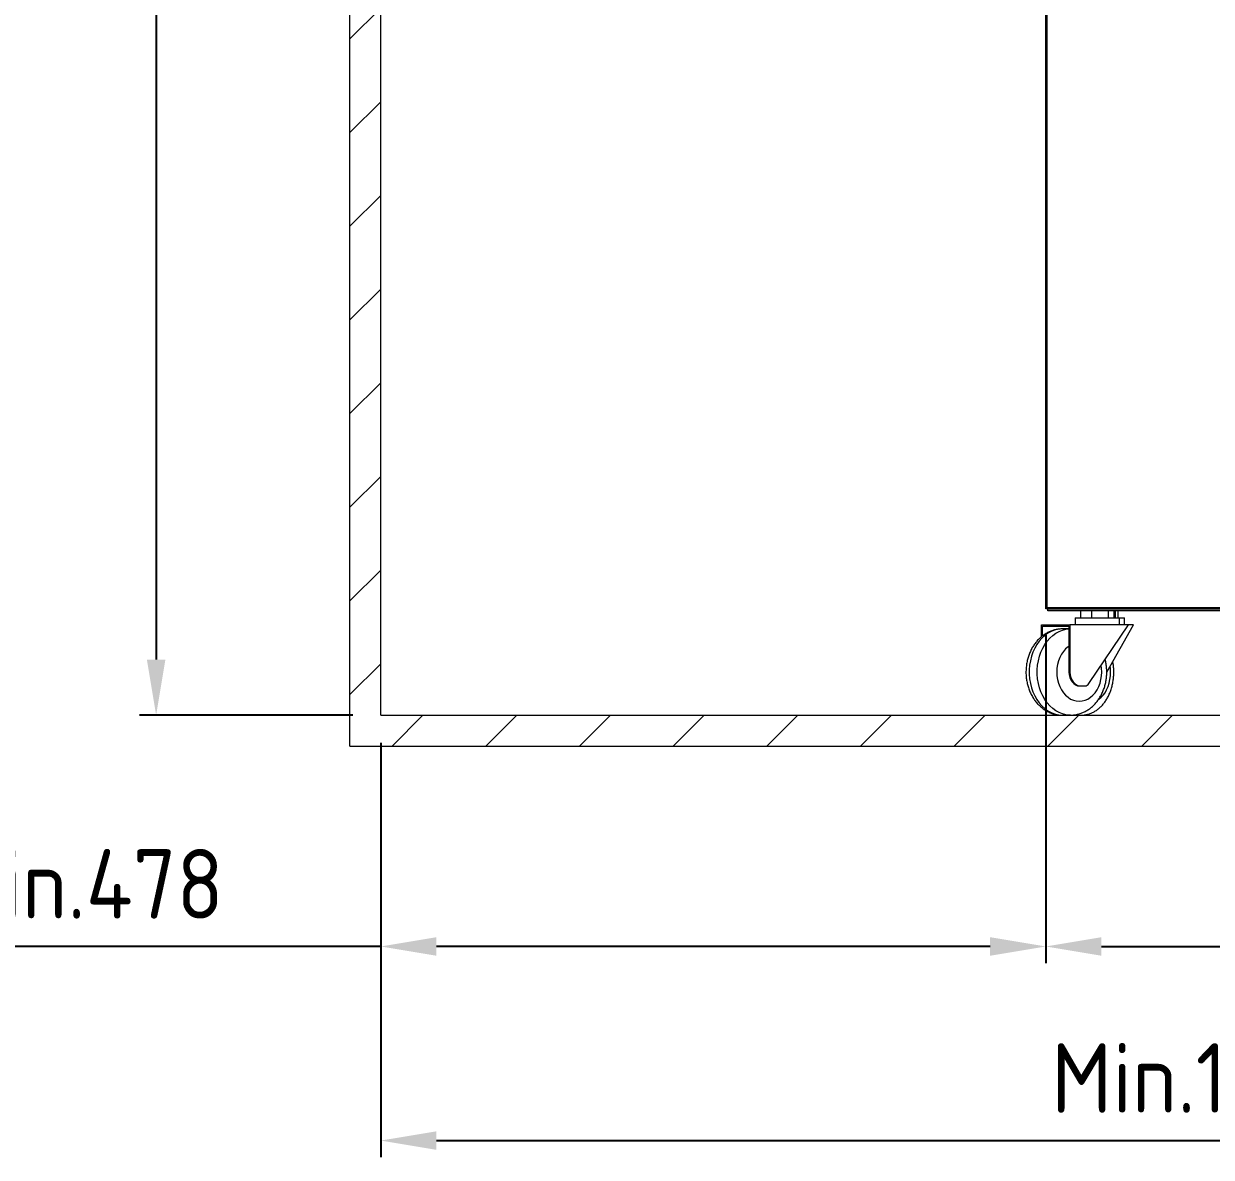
# Model space of a CAD drawing. Header units: millimetres. Extents: x 0 to 5860, y 0 to 4120.
# Drawn here: x 2116 to 2969, y 894 to 1709 of the extents above; entities that cross this region are included whole.
import ezdxf

# ---------------------------------------------------------------- set-up
doc = ezdxf.new("R2010")
doc.units = ezdxf.units.MM
doc.layers.get('0').update_dxf_attribs({"lineweight": 15})
doc.layers.add('D', color=3, linetype='Continuous', lineweight=13)
doc.layers.add('S', color=4, linetype='Continuous', lineweight=15)
doc.styles.add('STU25', font='isocp2.shx')
doc.dimstyles.new('STU25', dxfattribs={"dimscale": 20, "dimtxt": 2.5, "dimasz": 2, "dimexe": 0.6, "dimexo": 1, "dimgap": 1, "dimtad": 1, "dimdsep": 46, "dimtxsty": 'STU25', "dimcen": 2, "dimazin": 2, "dimtfac": 1, "dimtmove": 0, "dimatfit": 3, "dimfxl": 0, "dimtolj": 1, "dimtzin": 0, "dimarcsym": 0})

# ---------------------------------------------------------------- blocks, each defined once
blk = doc.blocks.new('*D3')
at = {"layer": 'D', "color": 0, "lineweight": -2}
for p, q in [((2352.39, 2501.58), (2198.94, 2501.58)), ((2210.94, 2461.58), (2210.94, 1251.58)), ((2352.39, 1211.58), (2198.94, 1211.58))]:
    blk.add_line(p, q, dxfattribs=at)
at = {"layer": 'D', "color": 0}
for points in [[(2204.27, 2461.58), (2217.61, 2461.58), (2210.94, 2501.58)], [(2204.27, 1251.58), (2217.61, 1251.58), (2210.94, 1211.58)]]:
    blk.add_solid(points, dxfattribs=at)
at = {"layer": 'Defpoints', "color": 0}
for p in [(2372.39, 2501.58), (2210.94, 1211.58), (2372.39, 1211.58)]:
    blk.add_point(p, dxfattribs=at)
at = {"layer": 'D', "color": 0, "insert": (2165.93, 1856.58), "char_height": 50, "attachment_point": 5, "rotation": 90, "style": 'STU25'}
blk.add_mtext('\\A1;Min.1290', dxfattribs=at)
blk = doc.blocks.new('*D4')
at = {"layer": 'D', "color": 0, "lineweight": -2}
for p, q in [((2877.56, 2301.58), (3780.63, 2301.58)), ((3768.63, 1251.58), (3768.63, 2261.58)), ((3570.39, 1211.58), (3780.63, 1211.58))]:
    blk.add_line(p, q, dxfattribs=at)
at = {"layer": 'D', "color": 0}
for points in [[(3761.96, 2261.58), (3775.29, 2261.58), (3768.63, 2301.58)], [(3761.96, 1251.58), (3775.29, 1251.58), (3768.63, 1211.58)]]:
    blk.add_solid(points, dxfattribs=at)
at = {"layer": 'Defpoints', "color": 0}
for p in [(2857.56, 2301.58), (3768.63, 2301.58), (3550.39, 1211.58)]:
    blk.add_point(p, dxfattribs=at)
at = {"layer": 'D', "color": 0, "insert": (3723.63, 1756.58), "char_height": 50, "attachment_point": 5, "rotation": 90, "style": 'STU25'}
blk.add_mtext('\\A1;1090', dxfattribs=at)
blk = doc.blocks.new('*D5')
at = {"layer": 'D', "color": 0, "lineweight": -2}
for p, q in [((2372.39, 1191.58), (2372.39, 893.68)), ((3550.39, 1191.58), (3550.39, 893.68)), ((2412.39, 905.68), (3510.39, 905.68))]:
    blk.add_line(p, q, dxfattribs=at)
at = {"layer": 'D', "color": 0}
for points in [[(2412.39, 912.34), (2412.39, 899.01), (2372.39, 905.68)], [(3510.39, 912.34), (3510.39, 899.01), (3550.39, 905.68)]]:
    blk.add_solid(points, dxfattribs=at)
at = {"layer": 'Defpoints', "color": 0}
for p in [(2372.39, 1211.58), (3550.39, 1211.58), (3550.39, 905.68)]:
    blk.add_point(p, dxfattribs=at)
at = {"layer": 'D', "color": 0, "insert": (2961.39, 950.68), "char_height": 50, "attachment_point": 5, "style": 'STU25'}
blk.add_mtext('\\A1;Min.1178', dxfattribs=at)
blk = doc.blocks.new('*D6')
at = {"layer": 'D', "color": 0, "lineweight": -2}
for p, q in [((2850.39, 1269.09), (2850.39, 1033.25)), ((3450.39, 1268.08), (3450.39, 1033.25)), ((2890.39, 1045.25), (3410.39, 1045.25))]:
    blk.add_line(p, q, dxfattribs=at)
at = {"layer": 'D', "color": 0}
for points in [[(2890.39, 1051.91), (2890.39, 1038.58), (2850.39, 1045.25)], [(3410.39, 1051.91), (3410.39, 1038.58), (3450.39, 1045.25)]]:
    blk.add_solid(points, dxfattribs=at)
at = {"layer": 'Defpoints', "color": 0}
for p in [(2850.39, 1289.09), (3450.39, 1288.08), (3450.39, 1045.25)]:
    blk.add_point(p, dxfattribs=at)
at = {"layer": 'D', "color": 0, "insert": (3150.39, 1090.25), "char_height": 50, "attachment_point": 5, "style": 'STU25'}
blk.add_mtext('\\A1;600', dxfattribs=at)
blk = doc.blocks.new('*D7')
at = {"layer": 'D', "color": 0, "lineweight": -2}
for p, q in [((2850.39, 1269.09), (2850.39, 1033.25)), ((2372.39, 1191.58), (2372.39, 1033.25)), ((2372.39, 1045.25), (2035.52, 1045.25)), ((2810.39, 1045.25), (2412.39, 1045.25))]:
    blk.add_line(p, q, dxfattribs=at)
at = {"layer": 'D', "color": 0}
for points in [[(2412.39, 1051.91), (2412.39, 1038.58), (2372.39, 1045.25)], [(2810.39, 1051.91), (2810.39, 1038.58), (2850.39, 1045.25)]]:
    blk.add_solid(points, dxfattribs=at)
at = {"layer": 'Defpoints', "color": 0}
for p in [(2850.39, 1289.09), (2372.39, 1211.58), (2850.39, 1045.25)]:
    blk.add_point(p, dxfattribs=at)
at = {"layer": 'D', "color": 0, "insert": (2158.02, 1090.25), "char_height": 50, "attachment_point": 5, "style": 'STU25'}
blk.add_mtext('\\A1;Min.478', dxfattribs=at)

msp = doc.modelspace()

# ---------------------------------------------------------------- hatches: boundary and pattern name
at = {"layer": 'D'}
h = msp.add_hatch(dxfattribs=at)
h.set_pattern_fill('ANSI31', color=2, scale=15, style=0)
h.set_pattern_definition([(45, (192.57, 4254.87), (-33.67596, 33.67596), [])])
h.paths.add_polyline_path([(3572.609, 1189.36), (3572.609, 2523.804), (2350.165, 2523.804), (2350.165, 1189.36)])
h.paths.add_polyline_path([(3550.387, 1211.583), (3550.387, 2501.584), (2372.387, 2501.584), (2372.387, 1211.583)], flags=16)

# ---------------------------------------------------------------- linework, layer by layer
at = {"color": 7, "linetype": 'Continuous', "lineweight": 15}
for p, q in [((2850.387, 1289.093), (2850.387, 2020.946)), ((2851.397, 1289.093), (2851.397, 2020.946)), ((2850.387, 1288.083), (2850.387, 1289.093)), ((2851.397, 1289.093), (3449.377, 1289.093)), ((2851.397, 1288.083), (2851.397, 1289.093)), ((2851.397, 1288.083), (2850.387, 1288.083)), ((2851.397, 1288.083), (2851.468, 1288.083)), ((2851.468, 1288.083), (3449.306, 1288.083)), ((2851.88, 1286.583), (2851.88, 1288.083)), ((3448.894, 1286.583), (2851.88, 1286.583)), ((2871.413, 1281.583), (2871.413, 1276.583)), ((2871.413, 1281.583), (2875.097, 1281.583)), ((2875.097, 1281.583), (2903.413, 1281.583)), ((2875.461, 1286.583), (2875.461, 1281.583)), ((2883.2, 1286.583), (2883.2, 1281.583)), ((2895.152, 1286.583), (2895.152, 1281.583)), ((2899.366, 1286.583), (2899.366, 1281.583)), ((2900.159, 1286.583), (2900.159, 1281.583)), ((2902.249, 1286.583), (2902.249, 1281.583)), ((2903.413, 1276.583), (2903.413, 1281.583)), ((2903.413, 1281.583), (2906.861, 1281.583)), ((2906.861, 1276.583), (2906.861, 1281.583)), ((2847.289, 1267.975), (2847.289, 1276.583)), ((2847.289, 1276.583), (2867.714, 1276.583)), ((2847.927, 1275.583), (2867.076, 1275.583)), ((2847.927, 1268.484), (2847.927, 1275.583)), ((2867.076, 1273.583), (2862.327, 1273.583)), ((2867.076, 1275.583), (2867.076, 1242.583)), ((2867.714, 1276.583), (2867.714, 1242.583)), ((2897.626, 1276.583), (2867.714, 1276.583)), ((2881.444, 1234.29), (2909.943, 1276.583)), ((2894.233, 1242.466), (2913.4, 1276.583)), ((2909.943, 1276.583), (2897.626, 1276.583)), ((2913.4, 1276.583), (2909.943, 1276.583)), ((2867.076, 1242.583), (2867.714, 1242.583)), ((2874.823, 1232.583), (2875.462, 1232.583)), ((2875.462, 1232.583), (2878.548, 1232.583)), ((2862.327, 1211.583), (2868.072, 1211.583)), ((2868.337, 1211.623), (2868.824, 1211.594)), ((2868.889, 1211.583), (2875.791, 1211.583))]:
    msp.add_line(p, q, dxfattribs=at)
at = {"color": 8, "linetype": 'Continuous', "lineweight": 15, "flags": 128}
for points in [[(2862.327, 1273.583), (2861.692, 1273.572), (2859.16, 1273.308), (2856.664, 1272.697), (2854.232, 1271.744), (2851.891, 1270.461), (2849.669, 1268.862), (2847.591, 1266.966), (2845.679, 1264.793), (2843.956, 1262.368), (2842.441, 1259.72), (2841.151, 1256.877), (2840.102, 1253.872), (2839.304, 1250.739), (2838.767, 1247.514), (2838.497, 1244.233), (2838.497, 1240.933), (2838.767, 1237.652), (2839.304, 1234.427), (2840.102, 1231.294), (2841.151, 1228.289), (2842.441, 1225.446), (2843.956, 1222.797), (2845.679, 1220.373), (2847.591, 1218.2), (2849.669, 1216.303), (2851.891, 1214.704), (2854.232, 1213.421), (2856.664, 1212.468), (2859.16, 1211.857), (2861.692, 1211.594), (2862.327, 1211.583)], [(2868.134, 1211.583), (2867.436, 1211.594), (2864.904, 1211.857), (2862.408, 1212.468), (2859.976, 1213.421), (2857.636, 1214.704), (2855.414, 1216.303), (2853.335, 1218.2), (2851.424, 1220.373), (2849.701, 1222.797), (2848.186, 1225.446), (2846.896, 1228.289), (2845.846, 1231.294), (2845.049, 1234.427), (2844.512, 1237.652), (2844.242, 1240.933), (2844.242, 1244.233), (2844.512, 1247.514), (2845.049, 1250.739), (2845.846, 1253.872), (2846.896, 1256.877), (2848.186, 1259.72), (2849.701, 1262.368), (2851.424, 1264.793), (2853.335, 1266.966), (2855.414, 1268.862), (2857.636, 1270.461), (2859.976, 1271.744), (2862.408, 1272.697), (2864.904, 1273.308), (2867.076, 1273.556)], [(2867.076, 1261.267), (2866.372, 1260.769), (2864.613, 1259.243), (2863.024, 1257.432), (2861.629, 1255.367), (2860.455, 1253.083), (2859.519, 1250.619), (2858.84, 1248.018), (2858.427, 1245.324), (2858.289, 1242.583), (2858.427, 1239.842), (2858.84, 1237.148), (2859.519, 1234.546), (2860.455, 1232.083), (2861.629, 1229.799), (2863.024, 1227.733), (2864.613, 1225.922), (2866.372, 1224.396), (2868.268, 1223.181), (2870.27, 1222.298), (2872.344, 1221.762), (2874.454, 1221.583), (2876.565, 1221.762), (2878.638, 1222.298), (2880.641, 1223.181), (2882.537, 1224.396), (2884.296, 1225.922), (2885.885, 1227.733), (2887.28, 1229.799), (2888.454, 1232.083), (2889.39, 1234.546), (2890.069, 1237.148), (2890.482, 1239.842), (2890.62, 1242.583), (2890.62, 1242.583)], [(2890.62, 1242.583), (2890.482, 1245.324), (2890.208, 1247.295)], [(2896.938, 1242.583), (2896.823, 1245.324), (2896.664, 1246.793)], [(2888.615, 1223.18), (2888.617, 1223.181), (2890.199, 1224.396), (2891.665, 1225.922), (2892.99, 1227.733), (2894.153, 1229.799), (2895.132, 1232.083), (2895.912, 1234.546), (2896.479, 1237.148), (2896.823, 1239.842), (2896.938, 1242.583)]]:
    msp.add_lwpolyline(points, dxfattribs=at)
at = {"color": 7, "linetype": 'Continuous', "lineweight": 15, "flags": 128}
for points in [[(2867.076, 1242.583), (2867.225, 1240.624), (2867.666, 1238.741), (2868.383, 1237.007), (2869.348, 1235.489), (2870.523, 1234.246), (2871.862, 1233.325), (2873.315, 1232.764), (2874.823, 1232.583)], [(2867.714, 1242.583), (2867.863, 1240.624), (2868.305, 1238.741), (2869.022, 1237.007), (2869.986, 1235.489), (2871.161, 1234.246), (2872.501, 1233.325), (2873.953, 1232.764), (2875.462, 1232.583)]]:
    msp.add_lwpolyline(points, dxfattribs=at)
at = {"color": 7, "linetype": 'Continuous', "lineweight": 15}
msp.add_arc((2878.405, 1236.137), 3.557, 272.308313, 328.714975, dxfattribs=at)
at = {"color": 8, "linetype": 'Continuous', "lineweight": 15}
msp.add_arc((2875.803, 1224.569), 12.987, 255.854263, 269.848245, dxfattribs=at)
at = {"color": 7, "linetype": 'Continuous', "lineweight": 15}
for points, knots in [([(2851.468, 1288.083), (2851.462, 1288.098), (2851.45, 1288.128), (2851.432, 1288.362), (2851.415, 1288.696), (2851.403, 1288.96), (2851.397, 1289.093)], [0, 0, 0, 0, 0.2500078, 0.5000006, 0.7500218, 1, 1, 1, 1]), ([(2862.383, 1273.544), (2862, 1273.554), (2860.73, 1273.587), (2858.582, 1273.31), (2855.982, 1272.728), (2853.456, 1271.828), (2851.027, 1270.642), (2848.715, 1269.175), (2846.539, 1267.44), (2844.519, 1265.449), (2842.675, 1263.22), (2841.028, 1260.773), (2839.595, 1258.13), (2838.393, 1255.322), (2837.435, 1252.376), (2836.733, 1249.325), (2836.292, 1246.2), (2836.119, 1243.034), (2836.216, 1239.858), (2836.583, 1236.705), (2837.219, 1233.604), (2838.122, 1230.587), (2839.286, 1227.688), (2840.702, 1224.938), (2842.359, 1222.371), (2844.241, 1220.018), (2846.325, 1217.911), (2848.588, 1216.076), (2850.998, 1214.535), (2853.524, 1213.306), (2856.133, 1212.39), (2858.794, 1211.822), (2860.857, 1211.568), (2862.02, 1211.607), (2862.287, 1211.616)], [0, 0, 0, 0, 0.0133538, 0.0442498, 0.0750847, 0.1059666, 0.1369996, 0.1682723, 0.1998493, 0.2317663, 0.2640259, 0.2966013, 0.3294422, 0.3624901, 0.3956874, 0.4289881, 0.4623618, 0.4957906, 0.5292724, 0.5628102, 0.5964082, 0.6300659, 0.6637678, 0.6974811, 0.7311528, 0.7647074, 0.7980575, 0.8311137, 0.8638053, 0.8960905, 0.9279676, 0.9594722, 0.9906722, 1, 1, 1, 1]), ([(2868.147, 1211.619), (2868.731, 1211.62), (2870.201, 1211.622), (2872.538, 1211.985), (2875.12, 1212.655), (2877.621, 1213.635), (2880.02, 1214.899), (2882.296, 1216.441), (2884.432, 1218.248), (2886.405, 1220.306), (2888.197, 1222.598), (2889.787, 1225.101), (2891.158, 1227.792), (2892.294, 1230.642), (2893.182, 1233.62), (2893.814, 1236.694), (2894.165, 1239.695), (2894.26, 1242.282), (2894.198, 1244.874), (2893.931, 1247.593), (2893.547, 1249.988), (2893.179, 1251.289), (2893.097, 1251.582)], [0, 0, 0, 0, 0.0341332, 0.085982, 0.1377746, 0.1896957, 0.2419148, 0.294571, 0.34776, 0.401527, 0.4558613, 0.5107056, 0.5659695, 0.621554, 0.6773655, 0.7333343, 0.7894146, 0.8381456, 0.8709144, 0.9272007, 0.9836015, 1, 1, 1, 1]), ([(2875.758, 1211.592), (2875.806, 1211.589), (2876.661, 1211.534), (2878.326, 1211.725), (2880.702, 1212.179), (2883.003, 1212.965), (2885.213, 1214.026), (2887.317, 1215.367), (2889.305, 1216.976), (2891.161, 1218.85), (2892.869, 1220.977), (2894.41, 1223.342), (2895.764, 1225.921), (2896.913, 1228.683), (2897.845, 1231.59), (2898.552, 1234.608), (2899.028, 1237.703), (2899.236, 1240.374), (2899.282, 1242.593), (2899.233, 1244.812), (2899.048, 1247.366), (2898.721, 1249.288), (2898.568, 1250.182)], [0, 0, 0, 0, 0.00302, 0.0541618, 0.1050037, 0.1558699, 0.2071311, 0.2591316, 0.3121568, 0.3663933, 0.4218816, 0.478493, 0.5359593, 0.593953, 0.6521601, 0.7103658, 0.7685066, 0.8265963, 0.8585741, 0.8911137, 0.9493027, 1, 1, 1, 1])]:
    msp.add_open_spline(points, degree=3, knots=knots, dxfattribs=at)
at = {"layer": 'S', "linetype": 'Continuous'}
for p, q in [((2350.165, 1189.36), (2350.165, 2523.804)), ((2372.387, 1211.583), (2372.387, 2501.584)), ((2372.387, 1211.583), (3550.387, 1211.583)), ((2350.165, 1189.36), (3572.609, 1189.36))]:
    msp.add_line(p, q, dxfattribs=at)

# ---------------------------------------------------------------- dimensions: what is measured, and where the dimension line sits
at = {"layer": 'D'}
dim = msp.add_linear_dim(base=(2210.939, 1211.583), p1=(2372.387, 2501.584), p2=(2372.387, 1211.583), angle=90, text='Min.<>', dimstyle='STU25', dxfattribs=at)
dim.commit()
dim.dimension.update_dxf_attribs({"geometry": '*D3', "text_midpoint": (2165.934, 1856.583)})
dim = msp.add_linear_dim(base=(3768.628, 2301.584), p1=(3550.387, 1211.583), p2=(2857.565, 2301.584), angle=90, dimstyle='STU25', dxfattribs=at)
dim.commit()
dim.dimension.update_dxf_attribs({"geometry": '*D4', "text_midpoint": (3723.628, 1756.583)})
dim = msp.add_linear_dim(base=(2850.387, 1045.247), p1=(2372.387, 1211.583), p2=(2850.387, 1289.093), text='Min.<>', dimstyle='STU25', dxfattribs=at)
dim.commit()
dim.dimension.update_dxf_attribs({"geometry": '*D7', "text_midpoint": (2158.021, 1045.247), "dimtype": 160})
dim = msp.add_linear_dim(base=(3450.39, 1045.247), p1=(2850.39, 1289.093), p2=(3450.39, 1288.083), dimstyle='STU25', dxfattribs=at)
dim.commit()
dim.dimension.update_dxf_attribs({"geometry": '*D6', "text_midpoint": (3150.39, 1090.247)})
dim = msp.add_linear_dim(base=(3550.387, 905.677), p1=(2372.387, 1211.583), p2=(3550.387, 1211.583), text='Min.<>', dimstyle='STU25', dxfattribs=at)
dim.commit()
dim.dimension.update_dxf_attribs({"geometry": '*D5', "text_midpoint": (2961.387, 950.677)})

doc.saveas('drawing.dxf')
